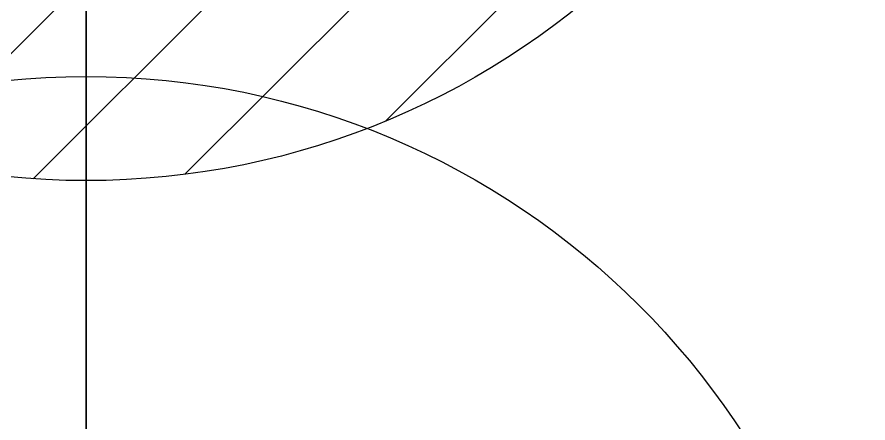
# Model space of a CAD drawing. Header units: millimetres. Extents: x -75 to 3610, y -1375 to 0.
# Drawn here: x -6.6 to 75, y -478.3 to -439.3 of the extents above; entities that cross this region are included whole.
import ezdxf

# ---------------------------------------------------------------- set-up
doc = ezdxf.new("R2010")
doc.units = ezdxf.units.MM
doc.layers.add('IQ_CON_COLDWATER_INT', color=7, linetype='Continuous', lineweight=25)
doc.layers.add('IQ_CON_HOTWATER_INT', color=7, linetype='Continuous', lineweight=25)

# ---------------------------------------------------------------- blocks, each defined once
blk = doc.blocks.new('coldwater')
blk.add_circle((0, 0), 3)
at = {"extrusion": (-1, 0, 0)}
blk.add_circle((0, 0), 3, dxfattribs=at)
blk = doc.blocks.new('*X5')
at = {"color": 0}
for p, q in [((137.8098, 2202.5616), (148.0588, 2212.8106)), ((138.7599, 2202.0975), (148.5229, 2211.8605)), ((139.8321, 2201.7554), (148.865, 2210.7883)), ((141.0597, 2201.5689), (149.0515, 2209.5607)), ((142.5168, 2201.6117), (149.0087, 2208.1036)), ((144.4437, 2202.1245), (148.4959, 2206.1767))]:
    blk.add_line(p, q, dxfattribs=at)
blk = doc.blocks.new('hotwater')
blk.add_circle((0, 0), 3)
at = {"extrusion": (-1, 0, 0)}
blk.add_circle((0, 0), 3, dxfattribs=at)
at = {"xscale": 0.4000000000000909, "yscale": 0.4000000000000909, "zscale": 0.4000000000000909}
blk.add_blockref('*X5', (-56.6275, -883.6206), dxfattribs=at)
at = {"extrusion": (-1, 0, 0), "xscale": 0.3999999999999773, "yscale": 0.3999999999999773, "zscale": 0.3999999999999773}
blk.add_blockref('*X5', (-56.6275, -883.6206), dxfattribs=at)

msp = doc.modelspace()

# ---------------------------------------------------------------- block references
at = {"layer": 'IQ_CON_COLDWATER_INT', "xscale": 25, "yscale": 25, "zscale": 25}
msp.add_blockref('coldwater', (-0.004, -520), dxfattribs=at)
at = {"layer": 'IQ_CON_HOTWATER_INT', "xscale": 25, "yscale": 25, "zscale": 25}
msp.add_blockref('hotwater', (-0.004, -380), dxfattribs=at)

doc.saveas('drawing.dxf')
